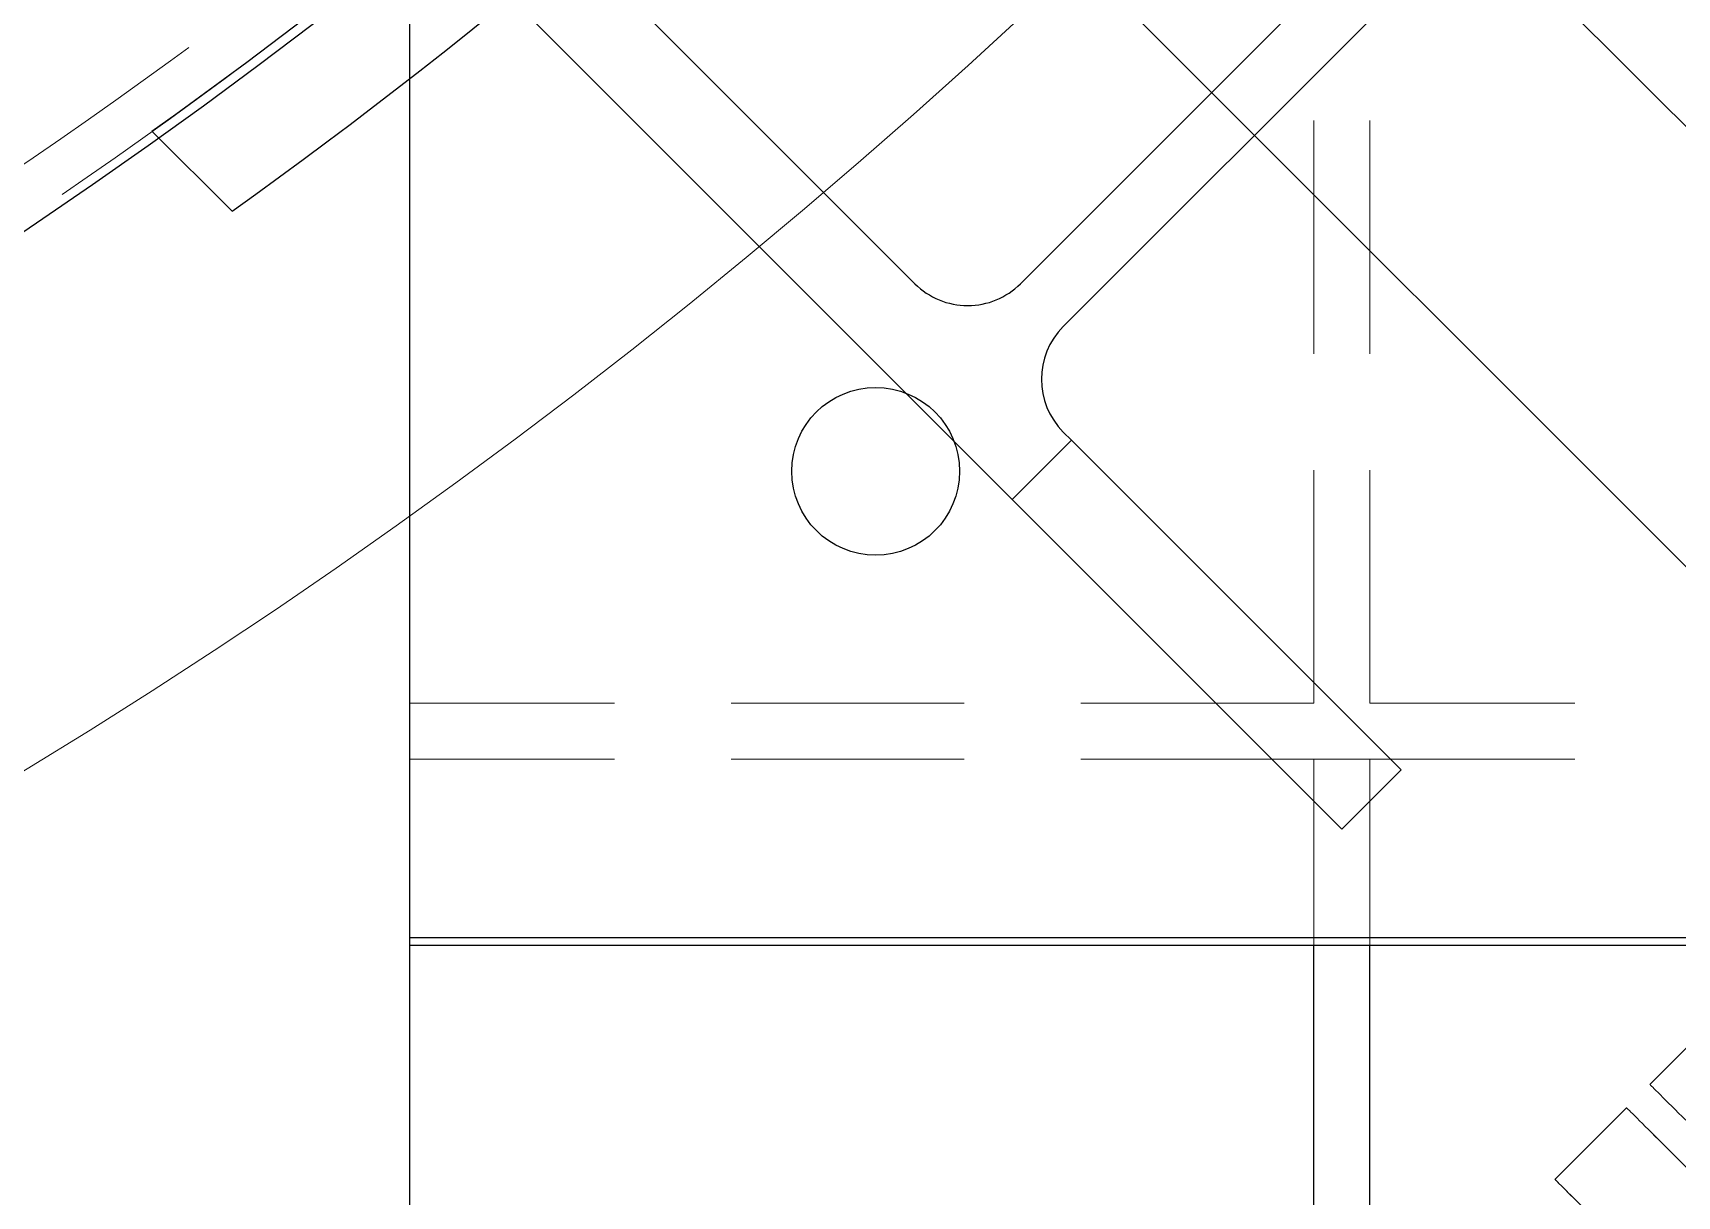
# Model space of a CAD drawing. Header units: millimetres. Extents: x -46397 to 283259, y -8690 to 23983.
# Drawn here: x -40038.6 to -39862.2, y -2180.9 to -2056.1 of the extents above; entities that cross this region are included whole.
import ezdxf

# ---------------------------------------------------------------- set-up
doc = ezdxf.new("R2010")
doc.units = ezdxf.units.MM
doc.linetypes.add('HIDDEN', pattern=[0.375, 0.25, -0.125])
doc.linetypes.add('HIDDENX2', pattern=[0.75, 0.5, -0.25])
doc.layers.add('CHUAN NET KHUAT', color=4, linetype='HIDDEN', lineweight=0)
doc.layers.add('DUONGCHINH', color=7, linetype='Continuous', lineweight=25)

# ---------------------------------------------------------------- blocks, each defined once
blk = doc.blocks.new('A$Cd0a137ae')
at = {"color": 3, "linetype": 'HIDDENX2', "lineweight": 0, "ltscale": 50}
for centre, radius in [((5.456968210637569e-11, 2.33348461172136), 605), ((-5.724839138565585e-05, 2.333484611714084), 600), ((5.456968210637569e-11, 2.33348461172136), 599.9999999999991)]:
    blk.add_circle(centre, radius, dxfattribs=at)
at = {"color": 2, "linetype": 'Continuous', "lineweight": 0}
blk.add_arc((0, 2.33348461172136), 606, 270.0000000214694, 90, dxfattribs=at)
at = {"layer": 'DUONGCHINH', "color": 2}
blk.add_circle((-5.724839138565585e-05, 2.333484611714084), 605.9999999999991, dxfattribs=at)
blk = doc.blocks.new('A$C87972526')
at = {"color": 5, "linetype": 'Continuous', "lineweight": 0}
blk.add_circle((-3.678081059877539e-13, 2.335036126294988), 655.9984295189377, dxfattribs=at)
blk = doc.blocks.new('ksajd jkajkdqwe')
at = {"color": 2, "linetype": 'Continuous', "lineweight": 0, "ltscale": 10}
for p, q in [((5444.273753984671, -415.9393960267295), (5545.827758204585, -517.4934002465851)), ((5420.656387493043, -439.556762518372), (5533.632557297053, -552.5329323223085)), ((5516.549858559447, -594.8399176371494), (5525.579294901108, -585.8104812954806)), ((5516.549516592961, -594.8402596036357), (5516.549858559447, -594.8399176371566)), ((5506.365983721626, -605.0237924749562), (5514.051926995453, -597.3378492011433)), ((5517.894923777028, -601.1807956935335), (5539.91190958042, -623.1977814969249)), ((5506.365641755154, -605.0241344414425), (5506.365983721626, -605.0237924749634))]:
    blk.add_line(p, q, dxfattribs=at)
at = {"color": 1, "linetype": 'HIDDENX2', "lineweight": 0, "ltscale": 10}
blk.add_line((5570.158945784424, -653.4456022122721), (5517.894531521364, -601.1811879492051), dxfattribs=at)
at = {"color": 2, "linetype": 'Continuous', "lineweight": 0, "ltscale": 10, "extrusion": (-2.391524499758562e-16, 2.391524499511326e-16, -1)}
blk.add_ellipse((5520.392488229947, -598.6832312406221), major_axis=(-3.842971636996453, 3.842971636984213), ratio=6.543008960129455e-06, start_param=-1.570796326794897, end_param=0, dxfattribs=at)
at = {"color": 2, "linetype": 'Continuous', "lineweight": 0, "ltscale": 10, "extrusion": (-2.391524499754254e-16, 2.391524499513421e-16, -1)}
for centre, start_param, end_param in [((5520.392830196419, -598.6828892741504), 1.213133543843354e-07, 1.570796448108251), ((5517.894898632439, -601.1808208381298), 1.224498084968517e-07, 1.570796449244705), ((5510.208955358612, -608.8667641119499), 1.213133543843354e-07, 1.570796448108251)]:
    blk.add_ellipse(centre, major_axis=(-3.842971636985244, 3.842971636995537), ratio=6.543009214040473e-06, start_param=start_param, end_param=end_param, dxfattribs=at)
at = {"color": 1, "linetype": 'HIDDENX2', "lineweight": 0, "ltscale": 10, "extrusion": (-2.391524499758562e-16, 2.391524499511325e-16, -1)}
blk.add_ellipse((5517.894556665968, -601.1811628046015), major_axis=(-3.842971636996453, 3.842971636984213), ratio=6.543010298905658e-06, start_param=-1.570796326794897, end_param=0, dxfattribs=at)
at = {"color": 2, "linetype": 'Continuous', "lineweight": 0, "ltscale": 10, "extrusion": (-6.003613032357131e-12, -6.00310224365712e-12, -1)}
blk.add_ellipse((5510.208613392126, -608.8671060784362), major_axis=(-3.842971636983934, 3.842971636998526), ratio=6.543006052048038e-06, start_param=-1.259754321442362, end_param=-2.52803999956086e-10, dxfattribs=at)
blk = doc.blocks.new('SD2-3')
blk.add_circle((50.00120369435217, 319.381276482527), 8.999999999999995)
at = {"layer": 'CHUAN NET KHUAT', "ltscale": 100}
for p, q in [((97.00000000002638, 294.500034060402), (97.00000000002638, 604.2001511651033)), ((103.0000000000264, 294.500034060402), (103.0000000000264, 604.2001511651033)), ((97.00000000002638, 294.500034060402), (2.592059900052845e-11, 294.5000340603874)), ((200.0000000000264, 294.500034060402), (103.0000000000264, 294.500034060402)), ((97.00000000002638, 288.5000340611005), (4.547473508864641e-13, 288.5000340610859)), ((103.0000000000264, 288.5000340611005), (97.00000000002638, 288.5000340611005)), ((97.00000000002638, 268.5000340611005), (97.00000000002638, 288.5000340611005)), ((200.0000000000009, 288.5000340611005), (103.0000000000264, 288.5000340611005)), ((103.0000000000264, 268.5000340611005), (103.0000000000264, 288.5000340611005))]:
    blk.add_line(p, q, dxfattribs=at)
at = {"layer": 'DUONGCHINH'}
for p, q in [((9.094947017729282e-13, 1428.5000340611), (4.547473508864641e-13, 268.5000340611005)), ((200.0000000000009, 268.5000340611005), (4.547473508864641e-13, 268.5000340611005)), ((4.547473508864641e-13, 268.5000340611005), (4.547473508864641e-13, 2.91038304567337e-11)), ((97.00000000002638, -33.23169027890253), (97.00000000002638, 268.5000340611005)), ((103.0000000000264, -33.23169027890253), (103.0000000000264, 268.5000340611005))]:
    blk.add_line(p, q, dxfattribs=at)
blk = doc.blocks.new('sd2-4')
at = {"layer": 'DUONGCHINH', "color": 8}
for p, q in [((200, 5.684341886080801e-14), (0, 0)), ((200, -92.11494840204494), (200, -5.684341886080801e-14)), ((93.63603896931454, -17.97561338235982), (100, -11.61165235168073)), ((100, -11.61165235168107), (135.3553390593297, -46.96699141100834)), ((128.9913780286442, -53.33095244168737), (93.63603896931454, -17.97561338236005)), ((135.3553390593297, -46.96699141100811), (128.9913780286442, -53.33095244168726)), ((188.388347648317, -99.99999999999926), (135.3553390593297, -46.96699141100834)), ((128.9913780286442, -53.33095244168737), (129.8752615051344, -54.21483591817059)), ((129.8752615051344, -65.52854441715544), (65.52854441716045, -129.8752615051312)), ((70.1247384948656, -134.4714555828437), (134.4714555828396, -70.12473849486798)), ((145.7851640818262, -70.12473849486793), (182.0243866176461, -106.3639610306781)), ((227.6308412700746, -86.49280360487336), (219.0295669207844, -77.89152925559023))]:
    blk.add_line(p, q, dxfattribs=at)
for centre, radius, start, end in [((124.2184072556411, -59.8716901676629), 7.999999999999986, 315.0000000004514, 44.99999999954862), ((140.1283098323329, -75.7815927443603), 7.999999999999986, 44.99999999954862, 135.0000000004514), ((578.8354390066525, -579.1187575787574), 616.999999999992, 125.6726686695384, 144.3273313307774), ((578.8354390066525, -579.1187575787592), 604.9999999999928, 125.4859616443747, 144.5140383554368)]:
    blk.add_arc(centre, radius, start, end, dxfattribs=at)

msp = doc.modelspace()

# ---------------------------------------------------------------- block references
for name, p in [('SD2-3', (-39998.21132593093, -2422.497417837611, -1.499105149170217)), ('A$C87972526', (-40379.37869119909, -1576.330868388398, -1.499105149170839)), ('A$Cd0a137ae', (-40377.04670079832, -1576.330868388398, -1.499105149170472)), ('ksajd jkajkdqwe', (-45381.71217581083, -1574.048907122643, -1.499105149170044))]:
    msp.add_blockref(name, p)
at = {"rotation": 180}
msp.add_blockref('sd2-4', (-39798.21126868247, -2153.116141355393, -1.499105149170199), dxfattribs=at)

doc.saveas('drawing.dxf')
